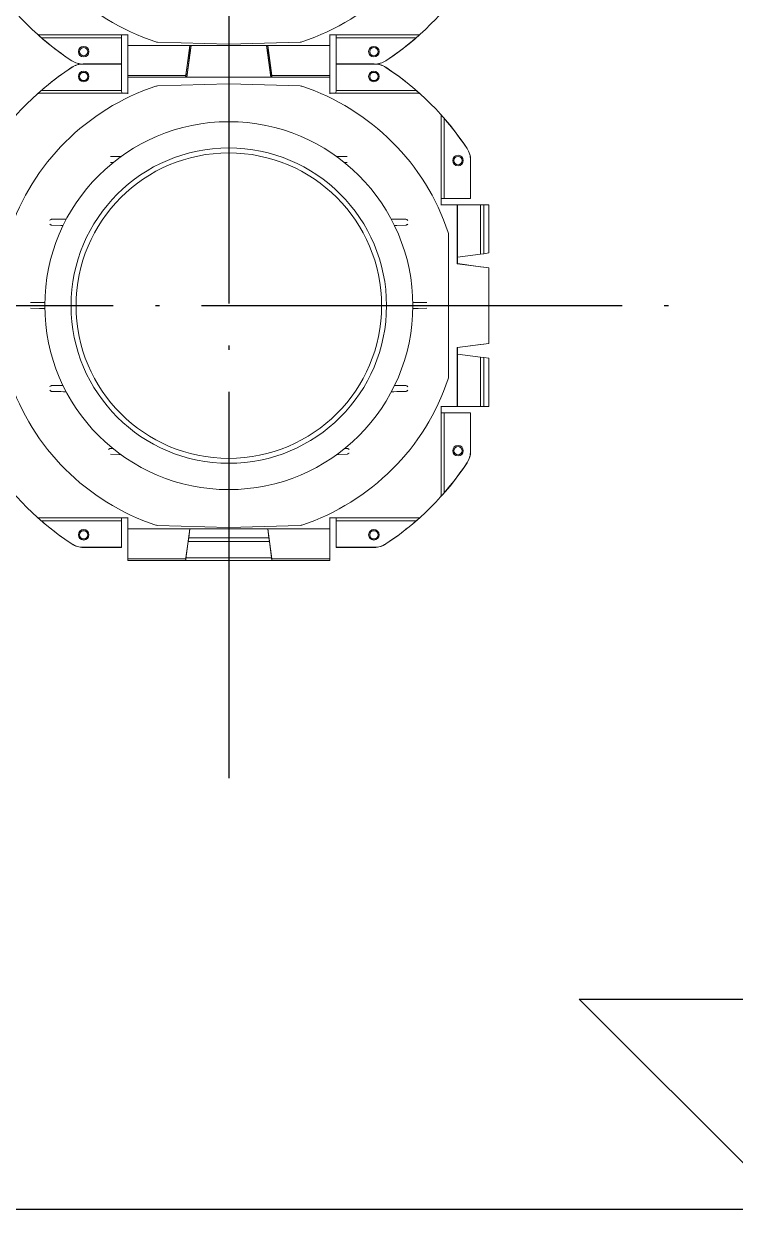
# Model space of a CAD drawing. Extents: x 3213259 to 3716512, y 332899 to 392399.
# Drawn here: x 3427285 to 3428300, y 370227 to 371919 of the extents above; entities that cross this region are included whole.
import ezdxf

# ---------------------------------------------------------------- set-up
doc = ezdxf.new("R2010")
doc.units = 0
doc.header["$LTSCALE"] = 1000
doc.header["$MEASUREMENT"] = 0
doc.linetypes.add('DOTE', pattern=[2.42, 2, -0.2, 0.02, -0.2])
doc.layers.add('A-Dim-Elev', color=3, linetype='Continuous')
doc.layers.add('DOTE', color=1, linetype='DOTE')
doc.layers.add('Visible Edges(Roxtec)', color=7, linetype='Continuous', lineweight=18)

msp = doc.modelspace()

# ---------------------------------------------------------------- linework, layer by layer
msp.add_line((3422081.77, 370227.465), (3428625.723, 370227.465))
at = {"layer": 'A-Dim-Elev'}
for p, q in [((3428077.223, 370527.465), (3429699.22, 370527.465)), ((3428377.223, 370227.465), (3428077.223, 370527.465)), ((3427657.368, 370227.465), (3428677.223, 370227.465))]:
    msp.add_line(p, q, dxfattribs=at)
at = {"layer": 'DOTE', "ltscale": 0.3}
msp.add_line((3422456.723, 371516.865), (3428222.872, 371516.865), dxfattribs=at)
msp.add_lwpolyline([(3427577.511, 373571.864), (3427577.511, 370842.691)], dxfattribs=at)
at = {"layer": 'Visible Edges(Roxtec)'}
for p, q in [((3427305.68, 371903.265), (3427305.71, 371903.265)), ((3427305.71, 371903.265), (3427433.511, 371903.265)), ((3427424.511, 371903.185), (3427424.511, 371903.265)), ((3427424.511, 371903.185), (3427424.511, 371899.108)), ((3427433.511, 371887.849), (3427433.511, 371903.865)), ((3427721.511, 371887.849), (3427721.511, 371903.865)), ((3427721.511, 371903.265), (3427849.312, 371903.265)), ((3427730.511, 371903.265), (3427730.511, 371903.185)), ((3427730.511, 371899.108), (3427730.511, 371903.185)), ((3427849.312, 371903.265), (3427849.342, 371903.265)), ((3427424.511, 371899.108), (3427310.19, 371899.108)), ((3427424.511, 371899.108), (3427424.511, 371895.124)), ((3427424.511, 371895.124), (3427424.511, 371894.605)), ((3427424.511, 371894.605), (3427424.511, 371861.448)), ((3427433.511, 371887.849), (3427577.511, 371887.871)), ((3427433.511, 371887.849), (3427433.537, 371887.822)), ((3427433.537, 371887.822), (3427521.873, 371887.822)), ((3427433.537, 371887.822), (3427433.537, 371845.065)), ((3427475.784, 371892.727), (3427577.249, 371889.773)), ((3427516.172, 371845.065), (3427521.873, 371887.822)), ((3427517.655, 371842.86), (3427523.65, 371887.822)), ((3427522.011, 371887.665), (3427520.331, 371875.065)), ((3427521.873, 371887.822), (3427522.011, 371887.665)), ((3427522.011, 371887.665), (3427523.598, 371887.665)), ((3427522.511, 371880.465), (3427523.617, 371887.793)), ((3427577.511, 371887.871), (3427721.511, 371887.849)), ((3427577.773, 371889.773), (3427679.237, 371892.727)), ((3427631.371, 371887.822), (3427637.366, 371842.86)), ((3427631.405, 371887.793), (3427632.511, 371880.465)), ((3427631.424, 371887.665), (3427633.011, 371887.665)), ((3427633.011, 371887.665), (3427633.148, 371887.822)), ((3427634.691, 371875.065), (3427633.011, 371887.665)), ((3427633.148, 371887.822), (3427721.484, 371887.822)), ((3427633.148, 371887.822), (3427638.849, 371845.065)), ((3427721.511, 371887.849), (3427721.484, 371887.822)), ((3427721.484, 371845.065), (3427721.484, 371887.822)), ((3427730.511, 371895.124), (3427730.511, 371899.108)), ((3427730.511, 371899.108), (3427844.831, 371899.108)), ((3427730.511, 371894.605), (3427730.511, 371895.124)), ((3427730.511, 371861.448), (3427730.511, 371894.605)), ((3427519.558, 371869.665), (3427516.438, 371846.265)), ((3427521.964, 371875.965), (3427517.564, 371842.965)), ((3427520.331, 371875.065), (3427519.558, 371869.665)), ((3427519.558, 371869.665), (3427521.124, 371869.665)), ((3427521.844, 371875.065), (3427520.331, 371875.065)), ((3427522.511, 371880.465), (3427521.911, 371875.965)), ((3427521.911, 371875.965), (3427521.964, 371875.965)), ((3427633.111, 371875.965), (3427632.511, 371880.465)), ((3427633.058, 371875.965), (3427633.111, 371875.965)), ((3427637.458, 371842.965), (3427633.058, 371875.965)), ((3427634.691, 371875.065), (3427633.178, 371875.065)), ((3427633.898, 371869.665), (3427635.464, 371869.665)), ((3427635.464, 371869.665), (3427634.691, 371875.065)), ((3427638.584, 371846.265), (3427635.464, 371869.665)), ((3427369.923, 371861.682), (3427424.511, 371861.682)), ((3427424.511, 371861.448), (3427369.923, 371861.448)), ((3427424.511, 371861.682), (3427424.511, 371828.525)), ((3427730.511, 371828.525), (3427730.511, 371861.682)), ((3427730.511, 371861.682), (3427785.098, 371861.682)), ((3427785.098, 371861.448), (3427730.511, 371861.448)), ((3427433.511, 371842.834), (3427433.575, 371842.898)), ((3427433.511, 371842.834), (3427433.511, 371819.265)), ((3427433.511, 371842.834), (3427577.511, 371842.812)), ((3427516.172, 371845.065), (3427433.537, 371845.065)), ((3427433.537, 371845.065), (3427433.575, 371842.898)), ((3427577.249, 371833.357), (3427475.784, 371830.403)), ((3427515.922, 371842.898), (3427516.172, 371845.065)), ((3427515.998, 371842.965), (3427517.564, 371842.965)), ((3427516.438, 371846.265), (3427516.056, 371842.965)), ((3427518.004, 371846.265), (3427516.438, 371846.265)), ((3427517.564, 371842.965), (3427517.655, 371842.86)), ((3427517.655, 371842.86), (3427637.366, 371842.86)), ((3427577.511, 371842.812), (3427721.511, 371842.834)), ((3427679.237, 371830.403), (3427577.773, 371833.357)), ((3427638.584, 371846.265), (3427637.018, 371846.265)), ((3427637.366, 371842.86), (3427637.458, 371842.965)), ((3427637.458, 371842.965), (3427639.024, 371842.965)), ((3427638.965, 371842.965), (3427638.584, 371846.265)), ((3427638.849, 371845.065), (3427639.1, 371842.898)), ((3427721.484, 371845.065), (3427638.849, 371845.065)), ((3427721.446, 371842.898), (3427721.484, 371845.065)), ((3427721.511, 371842.834), (3427721.446, 371842.898)), ((3427721.511, 371842.834), (3427721.511, 371819.265)), ((3427305.71, 371819.865), (3427305.68, 371819.865)), ((3427433.511, 371819.865), (3427305.71, 371819.865)), ((3427424.511, 371824.022), (3427310.19, 371824.022)), ((3427424.511, 371828.525), (3427424.511, 371828.006)), ((3427424.511, 371828.006), (3427424.511, 371824.022)), ((3427424.511, 371824.022), (3427424.757, 371819.945)), ((3427849.312, 371819.865), (3427721.511, 371819.865)), ((3427730.264, 371819.945), (3427730.511, 371824.022)), ((3427730.511, 371828.006), (3427730.511, 371828.525)), ((3427730.511, 371824.022), (3427730.511, 371828.006)), ((3427730.511, 371824.022), (3427844.831, 371824.022)), ((3427849.342, 371819.865), (3427849.312, 371819.865)), ((3427880.511, 371788.673), (3427880.511, 371788.696)), ((3427880.511, 371660.867), (3427880.511, 371788.673)), ((3427884.668, 371669.865), (3427884.668, 371784.185)), ((3427408.7, 371721.147), (3427412.537, 371721.046)), ((3427421.195, 371729.629), (3427408.739, 371729.629)), ((3427421.195, 371729.629), (3427423.765, 371729.629)), ((3427731.256, 371729.629), (3427733.826, 371729.629)), ((3427746.283, 371729.629), (3427733.826, 371729.629)), ((3427742.484, 371721.046), (3427746.322, 371721.147)), ((3427922.327, 371724.452), (3427922.327, 371669.865)), ((3427922.511, 371724.452), (3427922.511, 371670.048)), ((3427884.668, 371669.865), (3427880.591, 371669.618)), ((3427888.651, 371669.865), (3427884.668, 371669.865)), ((3427889.171, 371669.865), (3427888.651, 371669.865)), ((3427922.327, 371669.865), (3427889.171, 371669.865)), ((3427922.327, 371669.865), (3427922.511, 371670.048)), ((3427896.111, 371660.865), (3427879.916, 371660.867)), ((3427903.506, 371660.865), (3427896.111, 371660.865)), ((3427903.506, 371576.72), (3427903.506, 371660.865)), ((3427903.506, 371660.865), (3427903.611, 371660.76)), ((3427903.611, 371660.76), (3427936.611, 371660.76)), ((3427903.611, 371660.76), (3427903.611, 371585.918)), ((3427936.611, 371660.813), (3427941.111, 371660.813)), ((3427936.611, 371590.265), (3427936.611, 371660.813)), ((3427941.111, 371660.813), (3427941.111, 371590.865)), ((3427948.611, 371660.682), (3427941.111, 371660.813)), ((3427948.611, 371591.997), (3427948.611, 371660.682)), ((3427324.702, 371631.747), (3427324.701, 371631.747)), ((3427324.702, 371631.747), (3427325.002, 371631.739)), ((3427325.041, 371640.023), (3427324.742, 371640.023)), ((3427325.002, 371631.739), (3427337.679, 371631.407)), ((3427337.718, 371640.023), (3427325.041, 371640.023)), ((3427341.274, 371631.313), (3427337.679, 371631.407)), ((3427337.718, 371640.023), (3427341.927, 371640.023)), ((3427345.695, 371640.023), (3427341.927, 371640.023)), ((3427813.095, 371640.023), (3427809.326, 371640.023)), ((3427813.095, 371640.023), (3427817.303, 371640.023)), ((3427817.342, 371631.407), (3427813.748, 371631.313)), ((3427829.98, 371640.023), (3427817.303, 371640.023)), ((3427817.342, 371631.407), (3427830.02, 371631.739)), ((3427830.28, 371640.023), (3427829.98, 371640.023)), ((3427830.02, 371631.739), (3427830.319, 371631.747)), ((3427830.32, 371631.747), (3427830.319, 371631.747)), ((3427891.011, 371415.274), (3427891.011, 371618.456)), ((3427936.611, 371590.318), (3427903.611, 371585.918)), ((3427903.611, 371585.918), (3427903.611, 371576.812)), ((3427941.111, 371590.865), (3427936.611, 371590.265)), ((3427941.111, 371590.865), (3427948.611, 371591.997)), ((3427903.611, 371576.812), (3427903.506, 371576.72)), ((3427903.506, 371576.72), (3427948.611, 371570.706)), ((3427936.611, 371572.412), (3427903.611, 371576.812)), ((3427936.611, 371572.465), (3427936.611, 371572.412)), ((3427941.111, 371571.865), (3427936.611, 371572.465)), ((3427948.611, 371570.733), (3427941.111, 371571.865)), ((3427948.611, 371570.706), (3427948.611, 371570.733)), ((3427948.611, 371570.706), (3427948.611, 371463.023)), ((3427294.826, 371513.158), (3427307.381, 371512.829)), ((3427307.42, 371521.365), (3427294.865, 371521.365)), ((3427311.589, 371512.719), (3427307.381, 371512.829)), ((3427307.42, 371521.365), (3427311.629, 371521.365)), ((3427311.589, 371512.719), (3427315.045, 371512.628)), ((3427315.049, 371521.365), (3427311.629, 371521.365)), ((3427843.393, 371521.365), (3427839.972, 371521.365)), ((3427839.977, 371512.628), (3427843.432, 371512.719)), ((3427843.393, 371521.365), (3427847.601, 371521.365)), ((3427847.641, 371512.829), (3427843.432, 371512.719)), ((3427860.156, 371521.365), (3427847.601, 371521.365)), ((3427847.641, 371512.829), (3427860.196, 371513.158)), ((3427948.611, 371463.023), (3427903.506, 371457.009)), ((3427903.611, 371456.918), (3427936.611, 371461.318)), ((3427936.611, 371461.265), (3427941.111, 371461.865)), ((3427936.611, 371461.318), (3427936.611, 371461.265)), ((3427941.111, 371461.865), (3427948.611, 371462.997)), ((3427948.611, 371462.997), (3427948.611, 371463.023)), ((3427903.506, 371372.865), (3427903.506, 371457.009)), ((3427903.506, 371457.009), (3427903.611, 371456.918)), ((3427903.611, 371456.918), (3427903.611, 371447.812)), ((3427903.611, 371447.812), (3427936.611, 371443.412)), ((3427903.611, 371447.812), (3427903.611, 371372.97)), ((3427936.611, 371372.917), (3427936.611, 371443.465)), ((3427936.611, 371443.465), (3427941.111, 371442.865)), ((3427941.111, 371442.865), (3427941.111, 371372.917)), ((3427948.611, 371441.733), (3427941.111, 371442.865)), ((3427948.611, 371373.048), (3427948.611, 371441.733)), ((3427324.702, 371394.557), (3427324.701, 371394.557)), ((3427324.702, 371394.557), (3427325.002, 371394.549)), ((3427325.041, 371402.707), (3427324.742, 371402.707)), ((3427325.002, 371394.549), (3427337.679, 371394.217)), ((3427337.718, 371402.707), (3427325.041, 371402.707)), ((3427341.888, 371394.107), (3427337.679, 371394.217)), ((3427337.718, 371402.707), (3427341.133, 371402.707)), ((3427341.888, 371394.107), (3427345.534, 371394.011)), ((3427809.487, 371394.011), (3427813.134, 371394.107)), ((3427817.342, 371394.217), (3427813.134, 371394.107)), ((3427813.888, 371402.707), (3427817.303, 371402.707)), ((3427829.98, 371402.707), (3427817.303, 371402.707)), ((3427817.342, 371394.217), (3427830.02, 371394.549)), ((3427830.28, 371402.707), (3427829.98, 371402.707)), ((3427830.02, 371394.549), (3427830.319, 371394.557)), ((3427830.32, 371394.557), (3427830.319, 371394.557)), ((3427896.111, 371372.865), (3427879.916, 371372.862)), ((3427880.511, 371245.057), (3427880.511, 371372.863)), ((3427880.591, 371364.111), (3427884.668, 371363.865)), ((3427884.668, 371363.865), (3427884.668, 371249.544)), ((3427884.668, 371363.865), (3427888.651, 371363.865)), ((3427888.651, 371363.865), (3427889.171, 371363.865)), ((3427889.171, 371363.865), (3427922.327, 371363.865)), ((3427896.111, 371372.865), (3427903.506, 371372.865)), ((3427903.611, 371372.97), (3427903.506, 371372.865)), ((3427936.611, 371372.97), (3427903.611, 371372.97)), ((3427922.511, 371363.682), (3427922.327, 371363.865)), ((3427922.327, 371363.865), (3427922.327, 371309.277)), ((3427922.511, 371363.682), (3427922.511, 371309.277)), ((3427941.111, 371372.917), (3427936.611, 371372.917)), ((3427941.111, 371372.917), (3427948.611, 371373.048)), ((3427408.701, 371313.101), (3427408.401, 371313.101)), ((3427412.022, 371313.101), (3427408.701, 371313.101)), ((3427746.321, 371313.101), (3427742.999, 371313.101)), ((3427746.62, 371313.101), (3427746.321, 371313.101)), ((3427408.7, 371304.963), (3427421.156, 371304.637)), ((3427423.096, 371304.586), (3427421.156, 371304.637)), ((3427733.866, 371304.637), (3427731.926, 371304.586)), ((3427733.866, 371304.637), (3427746.322, 371304.963)), ((3427880.511, 371245.034), (3427880.511, 371245.057)), ((3427305.68, 371213.865), (3427305.71, 371213.865)), ((3427305.71, 371213.865), (3427433.511, 371213.865)), ((3427424.511, 371209.708), (3427310.19, 371209.708)), ((3427424.511, 371213.785), (3427424.511, 371213.865)), ((3427424.511, 371213.785), (3427424.511, 371209.708)), ((3427424.511, 371209.708), (3427424.511, 371205.724)), ((3427433.511, 371198.449), (3427433.511, 371214.465)), ((3427721.511, 371198.449), (3427721.511, 371214.465)), ((3427721.511, 371213.865), (3427849.312, 371213.865)), ((3427730.511, 371213.865), (3427730.511, 371213.785)), ((3427730.511, 371209.708), (3427730.511, 371213.785)), ((3427730.511, 371205.724), (3427730.511, 371209.708)), ((3427730.511, 371209.708), (3427844.831, 371209.708)), ((3427849.312, 371213.865), (3427849.342, 371213.865)), ((3427424.511, 371205.724), (3427424.511, 371205.205)), ((3427424.511, 371205.205), (3427424.511, 371172.048)), ((3427433.511, 371198.449), (3427577.511, 371198.471)), ((3427433.511, 371198.449), (3427433.537, 371198.422)), ((3427433.537, 371198.422), (3427521.873, 371198.422)), ((3427433.537, 371198.422), (3427433.537, 371155.665)), ((3427475.784, 371203.327), (3427577.249, 371200.373)), ((3427516.172, 371155.665), (3427521.873, 371198.422)), ((3427522.011, 371198.265), (3427520.331, 371185.665)), ((3427521.873, 371198.422), (3427522.011, 371198.265)), ((3427522.011, 371198.265), (3427633.011, 371198.265)), ((3427577.511, 371198.471), (3427721.511, 371198.449)), ((3427577.773, 371200.373), (3427679.237, 371203.327)), ((3427633.011, 371198.265), (3427633.148, 371198.422)), ((3427634.691, 371185.665), (3427633.011, 371198.265)), ((3427633.148, 371198.422), (3427721.484, 371198.422)), ((3427633.148, 371198.422), (3427638.849, 371155.665)), ((3427721.511, 371198.449), (3427721.484, 371198.422)), ((3427721.484, 371155.665), (3427721.484, 371198.422)), ((3427730.511, 371205.205), (3427730.511, 371205.724)), ((3427730.511, 371172.048), (3427730.511, 371205.205)), ((3427519.558, 371180.265), (3427516.438, 371156.865)), ((3427520.331, 371185.665), (3427519.558, 371180.265)), ((3427519.558, 371180.265), (3427635.464, 371180.265)), ((3427634.691, 371185.665), (3427520.331, 371185.665)), ((3427635.464, 371180.265), (3427634.691, 371185.665)), ((3427638.584, 371156.865), (3427635.464, 371180.265)), ((3427424.511, 371172.048), (3427369.923, 371172.048)), ((3427424.511, 371171.865), (3427369.923, 371171.865)), ((3427424.511, 371171.865), (3427424.511, 371172.048)), ((3427516.172, 371155.665), (3427433.537, 371155.665)), ((3427433.537, 371155.665), (3427433.579, 371153.265)), ((3427515.895, 371153.265), (3427516.172, 371155.665)), ((3427516.438, 371156.865), (3427516.021, 371153.265)), ((3427638.584, 371156.865), (3427516.438, 371156.865)), ((3427639, 371153.265), (3427638.584, 371156.865)), ((3427638.849, 371155.665), (3427639.127, 371153.265)), ((3427721.484, 371155.665), (3427638.849, 371155.665)), ((3427721.442, 371153.265), (3427721.484, 371155.665)), ((3427730.511, 371172.048), (3427730.511, 371171.865)), ((3427785.098, 371172.048), (3427730.511, 371172.048)), ((3427785.098, 371171.865), (3427730.511, 371171.865)), ((3427508.211, 371153.265), (3427433.579, 371153.265)), ((3427508.211, 371153.265), (3427515.895, 371153.265)), ((3427515.895, 371153.265), (3427516.021, 371153.265)), ((3427516.021, 371153.265), (3427639, 371153.265)), ((3427639, 371153.265), (3427639.127, 371153.265)), ((3427639.127, 371153.265), (3427646.811, 371153.265)), ((3427721.442, 371153.265), (3427646.811, 371153.265))]:
    msp.add_line(p, q, dxfattribs=at)
for centre, radius in [((3427370.511, 371879.265), 7.5), ((3427370.511, 371879.265), 6), ((3427370.511, 371879.265), 5.88), ((3427784.511, 371879.265), 7.5), ((3427784.511, 371879.265), 6), ((3427784.511, 371879.265), 5.88), ((3427370.511, 371843.865), 7.5), ((3427370.511, 371843.865), 6), ((3427370.511, 371843.865), 5.88), ((3427784.511, 371843.865), 7.5), ((3427784.511, 371843.865), 6), ((3427784.511, 371843.865), 5.88), ((3427577.511, 371516.865), 262.5), ((3427577.511, 371516.865), 225), ((3427577.511, 371516.865), 217.95), ((3427904.511, 371723.865), 7.5), ((3427904.511, 371723.865), 6), ((3427904.511, 371723.865), 5.88), ((3427904.511, 371309.865), 7.5), ((3427904.511, 371309.865), 6), ((3427904.511, 371309.865), 5.88), ((3427370.511, 371189.865), 7.5), ((3427370.511, 371189.865), 6), ((3427370.511, 371189.865), 5.88), ((3427784.511, 371189.865), 7.5), ((3427784.511, 371189.865), 6), ((3427784.511, 371189.865), 5.88)]:
    msp.add_circle(centre, radius, dxfattribs=at)
for centre, radius, start, end in [((3427577.511, 372206.265), 330, 198.450374, 251.573396), ((3427577.511, 372206.265), 330, 288.426604, 341.549626), ((3427577.511, 372206.265), 407.25, 213.385197, 236.614803), ((3427577.511, 372206.265), 407.25, 303.385197, 326.614803), ((3427577.511, 372206.265), 407.067, 229.962582, 236.614803), ((3427476.046, 371901.723), 9, 251.573396, 268.33235), ((3427577.511, 371898.769), 9, 268.33235, 270.000003), ((3427577.511, 371898.769), 9, 270.000003, 271.66765), ((3427678.976, 371901.723), 9, 271.66765, 288.426604), ((3427577.511, 372206.265), 407.067, 303.385197, 310.037418), ((3427369.923, 371891.265), 30, 236.614803, 261.890386), ((3427369.923, 371891.265), 29.817, 236.614803, 270), ((3427785.098, 371891.265), 29.817, 270, 303.385197), ((3427785.098, 371891.265), 30, 278.109614, 303.385197), ((3427577.511, 371516.865), 407.25, 123.385197, 146.614803), ((3427577.511, 371516.865), 407.067, 123.385197, 130.037418), ((3427369.923, 371831.865), 30, 98.109614, 123.385197), ((3427369.923, 371831.865), 29.817, 90, 123.385197), ((3427785.098, 371831.865), 29.817, 56.614803, 90), ((3427785.098, 371831.865), 30, 56.614803, 81.890386), ((3427577.511, 371516.865), 407.067, 49.962582, 56.614803), ((3427577.511, 371516.865), 407.25, 33.385197, 56.614803), ((3427577.511, 371824.361), 9, 89.999997, 91.66765), ((3427577.511, 371824.361), 9, 88.33235, 89.999997), ((3427577.511, 371516.865), 330, 108.426604, 161.549626), ((3427476.046, 371821.407), 9, 91.66765, 108.426604), ((3427678.976, 371821.407), 9, 71.573396, 88.33235), ((3427577.511, 371516.865), 330, 18.450374, 71.573396), ((3427577.511, 371516.865), 407.067, 33.385197, 40.037418), ((3427892.511, 371724.452), 29.817, 0, 33.385197), ((3427892.511, 371724.452), 30, 0, 33.385197), ((3427882.011, 371618.456), 9, 0, 18.450374), ((3427577.511, 371516.865), 330, 198.450374, 251.573396), ((3427577.511, 371516.865), 330, 288.426604, 341.549626), ((3427882.011, 371415.274), 9, 341.549626, 0), ((3427892.511, 371309.277), 29.817, 326.614803, 0), ((3427892.511, 371309.277), 30, 326.614803, 0), ((3427577.511, 371516.865), 407.25, 213.385197, 236.614803), ((3427577.511, 371516.865), 407.25, 303.385197, 326.614803), ((3427577.511, 371516.865), 407.067, 319.962582, 326.614803), ((3427577.511, 371516.865), 407.067, 229.962582, 236.614803), ((3427476.046, 371212.323), 9, 251.573396, 268.33235), ((3427577.511, 371209.369), 9, 268.33235, 270.000003), ((3427577.511, 371209.369), 9, 270.000003, 271.66765), ((3427678.976, 371212.323), 9, 271.66765, 288.426604), ((3427577.511, 371516.865), 407.067, 303.385197, 310.037418), ((3427369.923, 371201.865), 30, 236.614803, 270), ((3427369.923, 371201.865), 29.817, 236.614803, 270), ((3427785.098, 371201.865), 29.817, 270, 303.385197), ((3427785.098, 371201.865), 30, 270, 303.385197)]:
    msp.add_arc(centre, radius, start, end, dxfattribs=at)
for centre, major_axis, ratio, start_param, end_param in [((3427306.374, 371902.643), (0.694, -0.622), 0.01147245, 3.12909078, 3.64277929), ((3427304.57, 371904.287), (1.14, -1.022), 0.00892803, 6.27322768, 6.29106292), ((3427577.511, 372194.224), (0, 398.27), 0.99954288, 2.39022938, 2.40534652), ((3427577.511, 372194.224), (0, 398.27), 0.99954288, 3.87783879, 3.89295593), ((3427848.648, 371902.643), (0.694, 0.622), 0.01147245, 5.78199876, 6.29568722), ((3427850.452, 371904.288), (1.141, 1.023), 0.00892647, 3.13371641, 3.15154848), ((3427577.511, 372218.868), (0, 416.86), 0.99954288, 2.44505528, 2.46008649), ((3427577.511, 372218.868), (0, 416.86), 0.99954288, 3.82309882, 3.83813003), ((3427306.374, 371820.487), (0.694, 0.622), 0.01147245, 2.64040602, 3.15409453), ((3427304.571, 371818.843), (1.139, 1.022), 0.00893066, 6.2753053, 6.29314585), ((3427577.511, 371528.906), (0, 398.27), 0.99954288, 0.73624613, 0.75136327), ((3427577.511, 371504.262), (0, 416.86), 0.99954288, 0.68150616, 0.69653738), ((3427424.747, 371820.465), (0.018, -0.6), 0.01743912, 5.75905913, 6.28265787), ((3427730.275, 371820.465), (0.018, 0.6), 0.01743912, 3.14212009, 3.6657188), ((3427577.511, 371504.262), (0, 416.86), 0.99954288, 5.58664793, 5.60167915), ((3427577.511, 371528.906), (0, 398.27), 0.99954288, 5.53182203, 5.54693917), ((3427848.648, 371820.487), (0.694, -0.622), 0.01147245, 6.27068335, 6.78437186), ((3427850.452, 371818.843), (1.14, -1.022), 0.00892843, 3.13163468, 3.14947062), ((3427881.133, 371788.002), (0.622, -0.694), 0.01147245, 2.64040601, 3.15409457), ((3427589.552, 371516.865), (398.27, 0), 0.99954288, 0.73624613, 0.75136327), ((3427564.908, 371516.865), (416.86, 0), 0.99954288, 0.68150616, 0.69653738), ((3427881.111, 371669.629), (-0.6, -0.018), 0.01743912, 5.75905913, 6.28265789), ((3427881.111, 371364.101), (0.6, -0.018), 0.01743912, 3.14212007, 3.66571883), ((3427881.133, 371245.728), (0.622, 0.694), 0.01147245, 3.12909074, 3.6427792), ((3427589.552, 371516.865), (398.27, 0), 0.99954288, 5.53182203, 5.54693917), ((3427564.908, 371516.865), (416.86, 0), 0.99954288, 5.58664793, 5.60167915), ((3427306.374, 371213.243), (0.694, -0.622), 0.01147245, 3.12909087, 3.64277934), ((3427304.57, 371214.887), (1.14, -1.022), 0.00892803, 6.27322768, 6.29106292), ((3427577.511, 371504.824), (0, 398.27), 0.99954288, 2.39022938, 2.40534652), ((3427577.511, 371529.468), (0, 416.86), 0.99954288, 2.44505528, 2.46008649), ((3427577.511, 371529.468), (0, 416.86), 0.99954288, 3.82309882, 3.83813003), ((3427577.511, 371504.824), (0, 398.27), 0.99954288, 3.87783879, 3.89295593), ((3427848.648, 371213.243), (0.694, 0.622), 0.01147245, 5.78199871, 6.29568725), ((3427850.452, 371214.888), (1.141, 1.023), 0.00892647, 3.13371641, 3.15154848)]:
    msp.add_ellipse(centre, major_axis=major_axis, ratio=ratio, start_param=start_param, end_param=end_param, dxfattribs=at)
for points, knots in [([(3427305.71, 371903.265), (3427305.71, 371903.266), (3427305.714, 371903.277), (3427305.729, 371903.314), (3427305.739, 371903.341), (3427305.762, 371903.406), (3427305.78, 371903.46), (3427305.832, 371903.595), (3427305.852, 371903.646), (3427305.893, 371903.75), (3427305.913, 371903.805), (3427305.934, 371903.862), (3427305.934, 371903.863), (3427305.935, 371903.865)], [-0.047196533, -0.047196533, -0.047196533, -0.047196533, -0.0349964202, -0.0349964202, -0.0226538962, -0.0226538962, -0.0116623451, -0.0116623451, -0.0058735568, -0.0058735568, 0, 0, 0.0001553249, 0.0001553249, 0.0001553249, 0.0001553249]), ([(3427849.087, 371903.865), (3427849.087, 371903.863), (3427849.088, 371903.862), (3427849.108, 371903.805), (3427849.129, 371903.75), (3427849.169, 371903.646), (3427849.189, 371903.596), (3427849.241, 371903.46), (3427849.259, 371903.406), (3427849.283, 371903.341), (3427849.293, 371903.314), (3427849.307, 371903.277), (3427849.311, 371903.266), (3427849.311, 371903.265)], [-0.0231312, -0.0231312, -0.0231312, -0.0231312, -0.0230553436, -0.0230553436, -0.0201869941, -0.0201869941, -0.017360303, -0.017360303, -0.0119908105, -0.0119908105, -0.0059605972, -0.0059605972, 0, 0, 0, 0]), ([(3427315.65, 371894.605), (3427315.647, 371894.607), (3427315.643, 371894.61), (3427315.548, 371894.69), (3427315.448, 371894.774), (3427315.257, 371894.933), (3427315.166, 371895.008), (3427315.069, 371895.088), (3427315.046, 371895.107), (3427315.024, 371895.124)], [0.1165772341, 0.1165772341, 0.1165772341, 0.1165772341, 0.1169914965, 0.1169914965, 0.1290440038, 0.1290440038, 0.1410965112, 0.1410965112, 0.1449615757, 0.1449615757, 0.1449615757, 0.1449615757]), ([(3427839.997, 371895.124), (3427839.976, 371895.107), (3427839.952, 371895.088), (3427839.855, 371895.008), (3427839.765, 371894.933), (3427839.574, 371894.774), (3427839.474, 371894.69), (3427839.378, 371894.61), (3427839.375, 371894.607), (3427839.372, 371894.605)], [0.0891409818, 0.0891409818, 0.0891409818, 0.0891409818, 0.0930060462, 0.0930060462, 0.1050585536, 0.1050585536, 0.117111061, 0.117111061, 0.1175253233, 0.1175253233, 0.1175253233, 0.1175253233]), ([(3427305.935, 371819.265), (3427305.934, 371819.266), (3427305.934, 371819.268), (3427305.913, 371819.325), (3427305.893, 371819.379), (3427305.852, 371819.484), (3427305.832, 371819.534), (3427305.78, 371819.67), (3427305.762, 371819.724), (3427305.739, 371819.789), (3427305.729, 371819.816), (3427305.714, 371819.853), (3427305.71, 371819.863), (3427305.71, 371819.865)], [-0.0231304836, -0.0231304836, -0.0231304836, -0.0231304836, -0.0230546101, -0.0230546101, -0.0201864628, -0.0201864628, -0.0173596955, -0.0173596955, -0.0119903355, -0.0119903355, -0.0059603634, -0.0059603634, 0, 0, 0, 0]), ([(3427315.024, 371828.006), (3427315.046, 371828.023), (3427315.069, 371828.042), (3427315.166, 371828.122), (3427315.257, 371828.197), (3427315.448, 371828.356), (3427315.548, 371828.44), (3427315.643, 371828.52), (3427315.647, 371828.522), (3427315.65, 371828.525)], [0.0891409818, 0.0891409818, 0.0891409818, 0.0891409818, 0.0930060462, 0.0930060462, 0.1050585536, 0.1050585536, 0.117111061, 0.117111061, 0.1175253233, 0.1175253233, 0.1175253233, 0.1175253233]), ([(3427839.372, 371828.525), (3427839.375, 371828.522), (3427839.378, 371828.52), (3427839.474, 371828.44), (3427839.574, 371828.356), (3427839.765, 371828.197), (3427839.855, 371828.122), (3427839.952, 371828.042), (3427839.976, 371828.023), (3427839.997, 371828.006)], [0.0385004422, 0.0385004422, 0.0385004422, 0.0385004422, 0.0389147045, 0.0389147045, 0.0509672119, 0.0509672119, 0.0630197192, 0.0630197192, 0.0668847837, 0.0668847837, 0.0668847837, 0.0668847837]), ([(3427849.311, 371819.865), (3427849.311, 371819.863), (3427849.307, 371819.853), (3427849.293, 371819.816), (3427849.283, 371819.789), (3427849.259, 371819.724), (3427849.241, 371819.67), (3427849.189, 371819.534), (3427849.169, 371819.484), (3427849.129, 371819.379), (3427849.108, 371819.325), (3427849.088, 371819.268), (3427849.087, 371819.266), (3427849.087, 371819.265)], [-0.0471877408, -0.0471877408, -0.0471877408, -0.0471877408, -0.0349898101, -0.0349898101, -0.0226494841, -0.0226494841, -0.0116600589, -0.0116600589, -0.0058726894, -0.0058726894, 0, 0, 0.0001552562, 0.0001552562, 0.0001552562, 0.0001552562]), ([(3427879.916, 371788.443), (3427879.917, 371788.443), (3427879.919, 371788.444), (3427879.976, 371788.464), (3427880.03, 371788.485), (3427880.135, 371788.526), (3427880.185, 371788.546), (3427880.319, 371788.598), (3427880.373, 371788.617), (3427880.437, 371788.641), (3427880.464, 371788.652), (3427880.5, 371788.667), (3427880.51, 371788.672), (3427880.511, 371788.673)], [-0.0231157801, -0.0231157801, -0.0231157801, -0.0231157801, -0.0230399588, -0.0230399588, -0.0201725462, -0.0201725462, -0.0173465768, -0.0173465768, -0.0119779993, -0.0119779993, -0.0059542023, -0.0059542023, 0, 0, 0, 0]), ([(3427880.511, 371788.673), (3427880.511, 371788.673), (3427880.511, 371788.673), (3427880.511, 371788.673), (3427880.511, 371788.673), (3427880.511, 371788.673)], [0.075897875308, 0.075897875308, 0.075897875308, 0.075897875308, 0.075942466203, 0.075942466203, 0.07620234844, 0.07620234844, 0.07620234844, 0.07620234844]), ([(3427888.651, 371779.351), (3427888.669, 371779.33), (3427888.688, 371779.307), (3427888.768, 371779.209), (3427888.843, 371779.119), (3427889.002, 371778.928), (3427889.085, 371778.828), (3427889.166, 371778.732), (3427889.168, 371778.729), (3427889.171, 371778.726)], [-0.0668847837, -0.0668847837, -0.0668847837, -0.0668847837, -0.0630197192, -0.0630197192, -0.0509672119, -0.0509672119, -0.0389147045, -0.0389147045, -0.0385004422, -0.0385004422, -0.0385004422, -0.0385004422]), ([(3427322.144, 371638.523), (3427322.559, 371638.938), (3427323.067, 371639.429), (3427323.921, 371639.888), (3427324.36, 371640.023), (3427324.742, 371640.023)], [-0.3497791429, -0.3497791429, -0.3497791429, -0.3497791429, -0.2909977333, -0.2909977333, -0.25276612, -0.25276612, -0.25276612, -0.25276612]), ([(3427324.702, 371631.747), (3427324.419, 371631.754), (3427324.118, 371631.824), (3427323.503, 371632.099), (3427323.242, 371632.283), (3427322.703, 371632.727), (3427322.415, 371633.03), (3427322.148, 371633.309), (3427322.146, 371633.311), (3427322.144, 371633.314)], [-0.0910255589, -0.0910255589, -0.0910255589, -0.0910255589, -0.0649303492, -0.0649303492, -0.0382878138, -0.0382878138, 0, 0, 0.0003347563, 0.0003347563, 0.0003347563, 0.0003347563]), ([(3427830.28, 371640.023), (3427830.662, 371640.023), (3427831.101, 371639.888), (3427831.955, 371639.429), (3427832.462, 371638.938), (3427832.878, 371638.523)], [-0.0970130228, -0.0970130228, -0.0970130228, -0.0970130228, -0.0587814096, -0.0587814096, 0, 0, 0, 0]), ([(3427832.878, 371633.314), (3427832.875, 371633.311), (3427832.873, 371633.309), (3427832.606, 371633.03), (3427832.319, 371632.727), (3427831.78, 371632.283), (3427831.518, 371632.099), (3427830.903, 371631.824), (3427830.602, 371631.754), (3427830.319, 371631.747)], [-0.0984733688, -0.0984733688, -0.0984733688, -0.0984733688, -0.0981125494, -0.0981125494, -0.0568437557, -0.0568437557, -0.0281269084, -0.0281269084, 0, 0, 0, 0]), ([(3427322.144, 371401.207), (3427322.559, 371401.623), (3427323.067, 371402.113), (3427323.921, 371402.573), (3427324.36, 371402.707), (3427324.742, 371402.707)], [-0.3497791429, -0.3497791429, -0.3497791429, -0.3497791429, -0.2909977333, -0.2909977333, -0.25276612, -0.25276612, -0.25276612, -0.25276612]), ([(3427324.702, 371394.557), (3427324.419, 371394.564), (3427324.118, 371394.634), (3427323.503, 371394.909), (3427323.242, 371395.093), (3427322.703, 371395.537), (3427322.415, 371395.84), (3427322.148, 371396.119), (3427322.146, 371396.121), (3427322.144, 371396.124)], [-0.0910228015, -0.0910228015, -0.0910228015, -0.0910228015, -0.0649281913, -0.0649281913, -0.0382867783, -0.0382867783, 0, 0, 0.0003347701, 0.0003347701, 0.0003347701, 0.0003347701]), ([(3427830.28, 371402.707), (3427830.662, 371402.707), (3427831.101, 371402.573), (3427831.955, 371402.113), (3427832.462, 371401.623), (3427832.878, 371401.207)], [-0.0970130228, -0.0970130228, -0.0970130228, -0.0970130228, -0.0587814096, -0.0587814096, 0, 0, 0, 0]), ([(3427832.878, 371396.124), (3427832.875, 371396.121), (3427832.873, 371396.119), (3427832.606, 371395.84), (3427832.319, 371395.537), (3427831.78, 371395.093), (3427831.518, 371394.909), (3427830.903, 371394.634), (3427830.602, 371394.564), (3427830.319, 371394.557)], [-0.0984724801, -0.0984724801, -0.0984724801, -0.0984724801, -0.0981116378, -0.0981116378, -0.0568430941, -0.0568430941, -0.0281268533, -0.0281268533, 0, 0, 0, 0]), ([(3427405.803, 371311.601), (3427406.219, 371312.017), (3427406.726, 371312.507), (3427407.58, 371312.966), (3427408.019, 371313.101), (3427408.401, 371313.101)], [-0.3497791429, -0.3497791429, -0.3497791429, -0.3497791429, -0.2909977333, -0.2909977333, -0.25276612, -0.25276612, -0.25276612, -0.25276612]), ([(3427746.62, 371313.101), (3427747.003, 371313.101), (3427747.441, 371312.966), (3427748.295, 371312.507), (3427748.803, 371312.017), (3427749.218, 371311.601)], [-0.0970130228, -0.0970130228, -0.0970130228, -0.0970130228, -0.0587814096, -0.0587814096, 0, 0, 0, 0]), ([(3427749.218, 371306.539), (3427749.215, 371306.538), (3427749.213, 371306.536), (3427748.71, 371306.27), (3427748.084, 371305.874), (3427747.423, 371305.326), (3427747.011, 371305.099), (3427746.727, 371305.023)], [-0.000254442, -0.000254442, -0.000254442, -0.000254442, 0, 0, 0.045046464, 0.067569696, 0.11261616, 0.11261616, 0.11261616, 0.11261616]), ([(3427880.511, 371245.057), (3427880.51, 371245.058), (3427880.5, 371245.063), (3427880.464, 371245.078), (3427880.437, 371245.089), (3427880.373, 371245.113), (3427880.319, 371245.132), (3427880.185, 371245.184), (3427880.135, 371245.204), (3427880.03, 371245.245), (3427879.976, 371245.266), (3427879.919, 371245.286), (3427879.917, 371245.286), (3427879.916, 371245.287)], [-0.0471753675, -0.0471753675, -0.0471753675, -0.0471753675, -0.034983867, -0.034983867, -0.022649868, -0.022649868, -0.0116574606, -0.0116574606, -0.0058711587, -0.0058711587, 0, 0, 0.0001552476, 0.0001552476, 0.0001552476, 0.0001552476]), ([(3427880.511, 371245.057), (3427880.511, 371245.057), (3427880.511, 371245.057), (3427880.511, 371245.057), (3427880.511, 371245.057), (3427880.511, 371245.057)], [-0.07620234844, -0.07620234844, -0.07620234844, -0.07620234844, -0.075942466203, -0.075942466203, -0.075897875308, -0.075897875308, -0.075897875308, -0.075897875308]), ([(3427889.171, 371255.004), (3427889.168, 371255.001), (3427889.166, 371254.998), (3427889.085, 371254.902), (3427889.002, 371254.802), (3427888.843, 371254.611), (3427888.768, 371254.521), (3427888.688, 371254.423), (3427888.669, 371254.4), (3427888.651, 371254.379)], [-0.0394485314, -0.0394485314, -0.0394485314, -0.0394485314, -0.039034269, -0.039034269, -0.0269817617, -0.0269817617, -0.0149292543, -0.0149292543, -0.0110641898, -0.0110641898, -0.0110641898, -0.0110641898]), ([(3427305.71, 371213.865), (3427305.71, 371213.866), (3427305.714, 371213.877), (3427305.729, 371213.914), (3427305.739, 371213.941), (3427305.762, 371214.006), (3427305.78, 371214.06), (3427305.832, 371214.195), (3427305.852, 371214.246), (3427305.893, 371214.35), (3427305.913, 371214.405), (3427305.934, 371214.462), (3427305.934, 371214.463), (3427305.935, 371214.465)], [-0.047196533, -0.047196533, -0.047196533, -0.047196533, -0.0349964202, -0.0349964202, -0.0226538962, -0.0226538962, -0.0116623451, -0.0116623451, -0.0058735568, -0.0058735568, 0, 0, 0.0001553249, 0.0001553249, 0.0001553249, 0.0001553249]), ([(3427849.087, 371214.465), (3427849.087, 371214.463), (3427849.088, 371214.462), (3427849.108, 371214.405), (3427849.129, 371214.35), (3427849.169, 371214.246), (3427849.189, 371214.196), (3427849.241, 371214.06), (3427849.259, 371214.006), (3427849.283, 371213.941), (3427849.293, 371213.914), (3427849.307, 371213.877), (3427849.311, 371213.866), (3427849.311, 371213.865)], [-0.0231312, -0.0231312, -0.0231312, -0.0231312, -0.0230553436, -0.0230553436, -0.0201869941, -0.0201869941, -0.017360303, -0.017360303, -0.0119908105, -0.0119908105, -0.0059605972, -0.0059605972, 0, 0, 0, 0]), ([(3427315.65, 371205.205), (3427315.647, 371205.207), (3427315.643, 371205.21), (3427315.548, 371205.29), (3427315.448, 371205.374), (3427315.257, 371205.533), (3427315.166, 371205.608), (3427315.069, 371205.688), (3427315.046, 371205.707), (3427315.024, 371205.724)], [0.1165772341, 0.1165772341, 0.1165772341, 0.1165772341, 0.1169914965, 0.1169914965, 0.1290440038, 0.1290440038, 0.1410965112, 0.1410965112, 0.1449615757, 0.1449615757, 0.1449615757, 0.1449615757]), ([(3427839.997, 371205.724), (3427839.976, 371205.707), (3427839.952, 371205.688), (3427839.855, 371205.608), (3427839.765, 371205.533), (3427839.574, 371205.374), (3427839.474, 371205.29), (3427839.378, 371205.21), (3427839.375, 371205.207), (3427839.372, 371205.205)], [0.0891409818, 0.0891409818, 0.0891409818, 0.0891409818, 0.0930060462, 0.0930060462, 0.1050585536, 0.1050585536, 0.117111061, 0.117111061, 0.1175253233, 0.1175253233, 0.1175253233, 0.1175253233])]:
    msp.add_open_spline(points, degree=3, knots=knots, dxfattribs=at)

doc.saveas('drawing.dxf')
